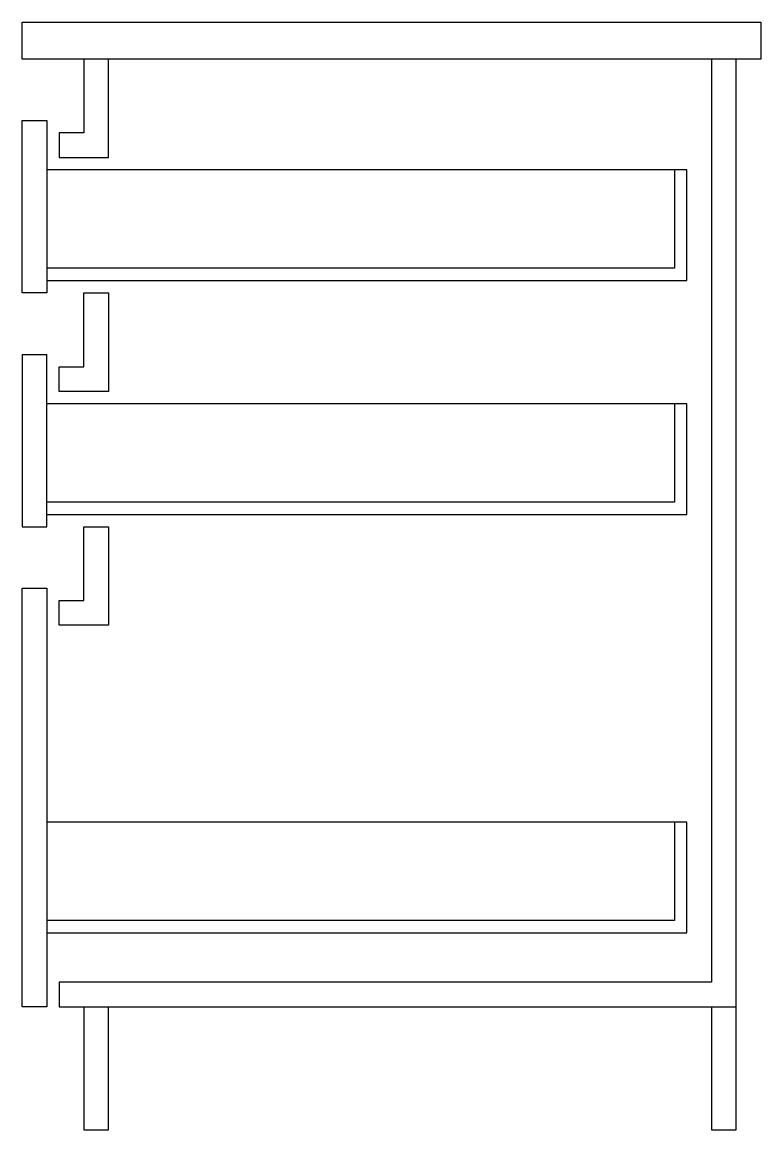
# Model space of a CAD drawing. Extents: x -60 to 0, y 0 to 90.
import ezdxf

# ---------------------------------------------------------------- set-up
doc = ezdxf.new("R2010")
doc.units = 0
doc.header["$LTSCALE"] = 25
doc.header["$MEASUREMENT"] = 0
doc.layers.get('0').update_dxf_attribs({"linetype": 'CONTINUOUS'})

msp = doc.modelspace()

# ---------------------------------------------------------------- linework, layer by layer
at = {"color": 0, "linetype": 'ByBlock'}
for p, q in [((-60, 87), (-60, 90)), ((-60, 90), (0, 90)), ((0, 90), (0, 87)), ((0, 87), (-60, 87)), ((-55, 87), (-55, 81)), ((-53, 79), (-53, 87)), ((-4, 87), (-4, 12)), ((-2, 0), (-2, 87)), ((-60, 82), (-58, 82)), ((-60, 68), (-60, 82)), ((-58, 82), (-58, 68)), ((-55, 81), (-57, 81)), ((-57, 81), (-57, 79)), ((-57, 79), (-53, 79)), ((-6, 78), (-58, 78)), ((-7, 78), (-7, 70)), ((-6, 69), (-6, 78)), ((-7, 70), (-58, 70)), ((-58, 69), (-6, 69)), ((-58, 68), (-60, 68)), ((-55, 68), (-53, 68)), ((-55, 62), (-55, 68)), ((-53, 68), (-53, 60)), ((-60, 63), (-58, 63)), ((-60, 63), (-60, 49)), ((-58, 49), (-58, 63)), ((-57, 62), (-55, 62)), ((-57, 60), (-57, 62)), ((-53, 60), (-57, 60)), ((-6, 59), (-58, 59)), ((-7, 59), (-7, 51)), ((-6, 50), (-6, 59)), ((-7, 51), (-58, 51)), ((-58, 50), (-6, 50)), ((-60, 49), (-58, 49)), ((-55, 49), (-53, 49)), ((-55, 43), (-55, 49)), ((-53, 49), (-53, 41)), ((-60, 10), (-60, 44)), ((-60, 44), (-58, 44)), ((-58, 44), (-58, 10)), ((-57, 41), (-57, 43)), ((-57, 43), (-55, 43)), ((-53, 41), (-57, 41)), ((-6, 25), (-58, 25)), ((-7, 25), (-7, 17)), ((-6, 16), (-6, 25)), ((-7, 17), (-58, 17)), ((-58, 16), (-6, 16)), ((-4, 12), (-57, 12)), ((-57, 12), (-57, 10)), ((-58, 10), (-60, 10)), ((-57, 10), (-2, 10)), ((-55, 10), (-55, 0)), ((-53, 0), (-53, 10)), ((-4, 10), (-4, 0)), ((-55, 0), (-53, 0)), ((-4, 0), (-2, 0))]:
    msp.add_line(p, q, dxfattribs=at)

doc.saveas('drawing.dxf')
